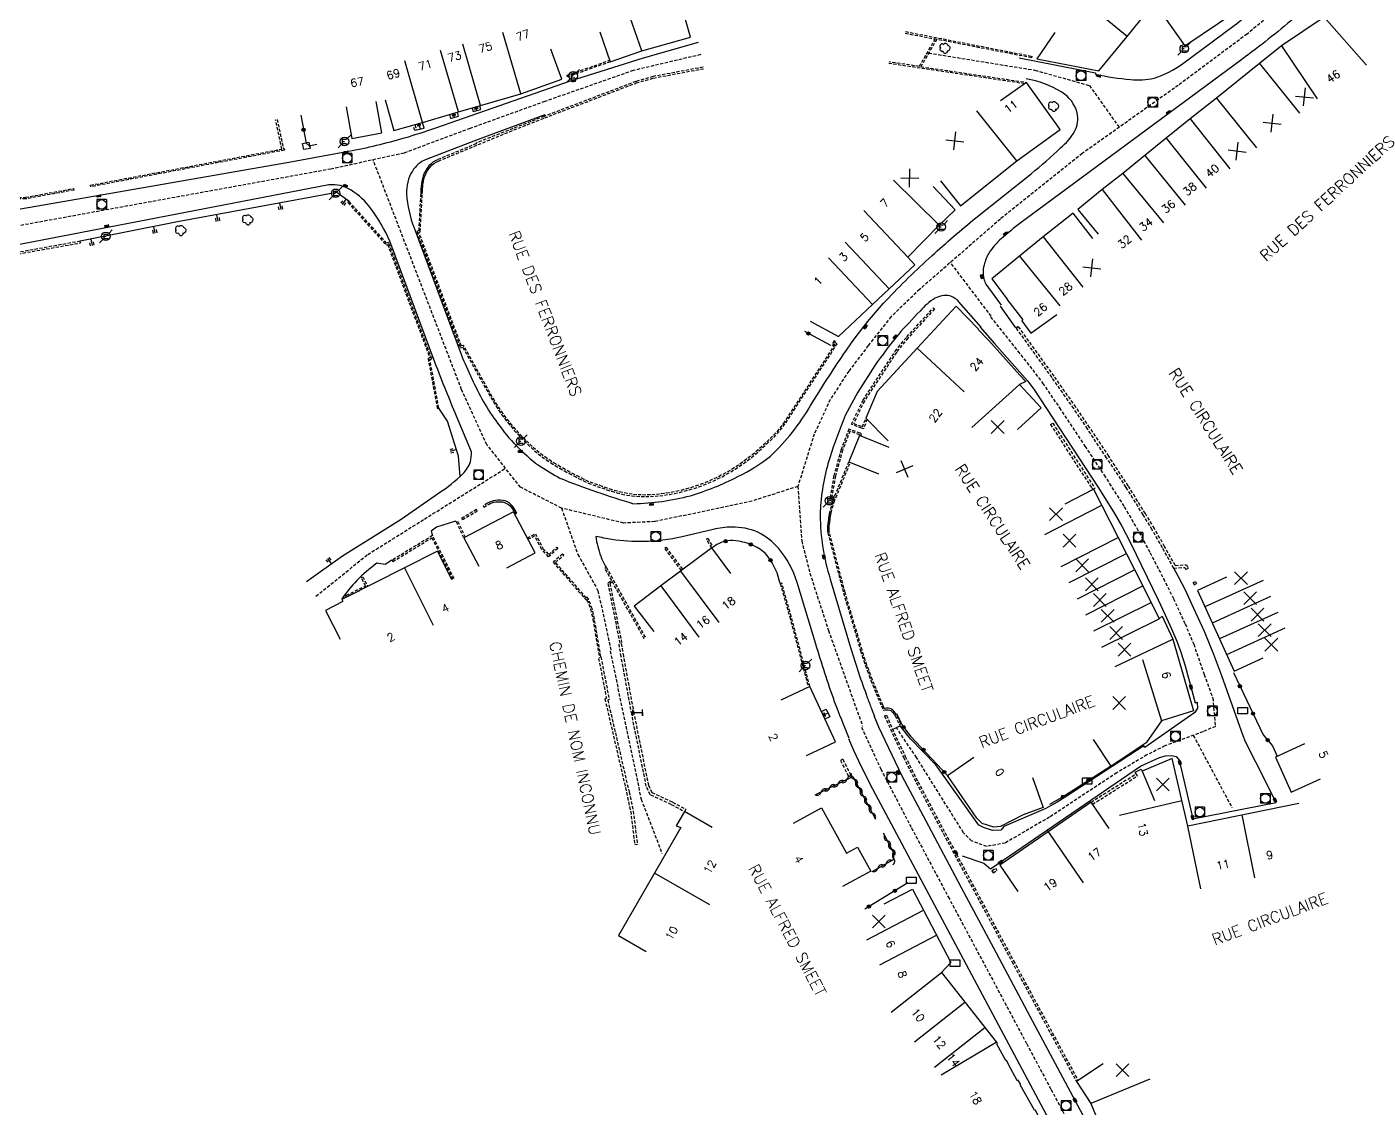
# Model space of a CAD drawing. Header units: millimetres. Extents: x 114000 to 119599, y 121000 to 124063.
# Drawn here: x 114334.6 to 114544.1, y 121735 to 121903.9 of the extents above; entities that cross this region are included whole.
import ezdxf
from ezdxf.enums import TextEntityAlignment as Align

# ---------------------------------------------------------------- set-up
doc = ezdxf.new("R2010")
doc.units = ezdxf.units.MM
doc.linetypes.add('DASHED', pattern=[0.75, 0.5, -0.25])
doc.layers.get('0').update_dxf_attribs({"linetype": 'CONTINUOUS'})
for name, color, linetype in [('W0001', 6, 'DASHED'), ('W0008', 7, 'CONTINUOUS'), ('W0100', 7, 'CONTINUOUS'), ('W0105', 7, 'CONTINUOUS'), ('W0112', 1, 'DASHED'), ('W0211', 2, 'CONTINUOUS'), ('W0300', 7, 'CONTINUOUS'), ('W0310', 3, 'CONTINUOUS'), ('W0322', 7, 'CONTINUOUS'), ('W0400', 7, 'CONTINUOUS'), ('W0420', 7, 'CONTINUOUS'), ('W0471', 7, 'CONTINUOUS'), ('W0989', 7, 'CONTINUOUS'), ('W0991', 7, 'CONTINUOUS'), ('W1102', 7, 'CONTINUOUS'), ('W1471', 7, 'CONTINUOUS'), ('W1474', 7, 'CONTINUOUS')]:
    doc.layers.add(name, color=color, linetype=linetype)
doc.styles.get("Standard").update_dxf_attribs({"font": 'romans.shx', "width": 0.85})

# ---------------------------------------------------------------- blocks, each defined once
blk = doc.blocks.new('T400')
for p, q in [((-0.15, 0.3), (0.15, 0.3)), ((-0.15, -0.25), (-0.15, 0.3)), ((-0.15, 0.15), (0.15, 0.15)), ((-0.15, 0), (0.15, 0)), ((0.15, 0.3), (0.15, -0.25)), ((-0.15, -0.15), (0.15, -0.15)), ((-0.15, -0.25), (-0.15, -0.3)), ((-0.15, -0.3), (0.15, -0.3)), ((0.15, -0.3), (0.15, -0.25))]:
    blk.add_line(p, q)
blk = doc.blocks.new('T471')
for p, q in [((-0.333334, 0.333334), (-0.333334, -0.333334)), ((-0.333334, 0.333334), (0.333334, 0.333334)), ((-0.333334, 0), (0, 0)), ((0.500001, 0.500001), (1.000002, 1.000002)), ((-0.500001, -0.500001), (-1.000002, -1.000002)), ((-0.333334, -0.333334), (0.333334, -0.333334))]:
    blk.add_line(p, q)
blk.add_ellipse((0, 0), major_axis=(0.471405, 0.471405), ratio=1, start_param=5.4977871438, end_param=11.780972451)
blk = doc.blocks.new('T300')
for p, q in [((-0.8, 0.51), (-0.86, 0.34)), ((-0.86, 0.34), (-0.86, 0.17)), ((-0.86, 0.17), (-0.74, 0.06)), ((-0.69, 0.63), (-0.8, 0.51)), ((-0.8, -0.06), (-0.74, 0.06)), ((-0.74, 0.06), (-0.69, 0.11)), ((-0.57, 0.69), (-0.69, 0.63)), ((-0.46, 0.69), (-0.57, 0.69)), ((-0.29, 0.63), (-0.46, 0.69)), ((-0.29, 0.63), (-0.17, 0.74)), ((-0.23, 0.57), (-0.29, 0.63)), ((-0.17, 0.74), (-0.06, 0.8)), ((-0.06, 0.8), (0.06, 0.8)), ((0.06, 0.8), (0.23, 0.74)), ((0.23, 0.74), (0.34, 0.63)), ((0.34, 0.63), (0.4, 0.51)), ((0.46, 0.46), (0.34, 0.46)), ((0.4, 0.51), (0.4, 0.46)), ((0.57, 0.4), (0.46, 0.46)), ((0.57, 0.4), (0.69, 0.29)), ((0.69, 0.29), (0.74, 0.17)), ((0.74, 0.06), (0.69, -0.17)), ((0.74, 0.17), (0.74, 0.06)), ((-0.8, -0.17), (-0.8, -0.06)), ((-0.8, -0.23), (-0.8, -0.17)), ((-0.74, -0.34), (-0.8, -0.23)), ((-0.69, -0.4), (-0.74, -0.34)), ((-0.51, -0.46), (-0.69, -0.4)), ((-0.4, -0.46), (-0.51, -0.46)), ((-0.4, -0.46), (-0.34, -0.46)), ((-0.34, -0.46), (-0.34, -0.4)), ((-0.34, -0.51), (-0.34, -0.46)), ((-0.29, -0.63), (-0.34, -0.51)), ((-0.17, -0.74), (-0.29, -0.63)), ((-0.06, -0.8), (-0.17, -0.74)), ((0.06, -0.8), (-0.06, -0.8)), ((0.17, -0.74), (0.06, -0.8)), ((0.23, -0.69), (0.17, -0.74)), ((0.29, -0.46), (0.23, -0.46)), ((0.29, -0.63), (0.23, -0.69)), ((0.46, -0.4), (0.29, -0.46)), ((0.34, -0.51), (0.29, -0.63)), ((0.34, -0.51), (0.34, -0.46)), ((0.57, -0.34), (0.46, -0.4)), ((0.63, -0.29), (0.57, -0.34)), ((0.69, -0.17), (0.63, -0.29))]:
    blk.add_line(p, q)
blk = doc.blocks.new('T420')
for p, q in [((0.75, 0.75), (-0.75, 0.75)), ((-0.75, 0.75), (-0.75, -0.75)), ((0.75, 0.75), (0.75, -0.75)), ((0.75, -0.75), (-0.75, -0.75))]:
    blk.add_line(p, q)
blk.add_ellipse((0, 0), major_axis=(-0.53, 0.53), ratio=1, start_param=3.926991, end_param=10.210176)
blk = doc.blocks.new('t112o')
at = {"color": 0, "linetype": 'Continuous'}
for p, q in [((-0.5, 0.5), (0.5, 0.5)), ((-0.5, -0.5), (-0.5, 0.5)), ((0.5, 0.5), (0.5, -0.5)), ((0.5, -0.5), (-0.5, -0.5))]:
    blk.add_line(p, q, dxfattribs=at)
blk = doc.blocks.new('t991o')
at = {"color": 0, "linetype": 'Continuous'}
for p, q in [((-1, 1), (1, -1)), ((-1, -1), (1, 1))]:
    blk.add_line(p, q, dxfattribs=at)
blk = doc.blocks.new('t322o')
at = {"color": 0, "linetype": 'Continuous'}
for radius in [0.25, 0.15]:
    blk.add_circle((0, 0), radius, dxfattribs=at)
blk = doc.blocks.new('t211o')
at = {"color": 0, "linetype": 'Continuous'}
for p, q in [((-0.29, 0.5), (-0.29, 0)), ((0, 1), (0, 0)), ((0.29, 0.5), (0.29, 0))]:
    blk.add_line(p, q, dxfattribs=at)
blk = doc.blocks.new('t310o')
at = {"color": 0, "linetype": 'Continuous'}
for centre, start, end in [((-0.5, 0.38), 216.8699, 323.1304), ((0.5, -0.37), 36.8699, 143.1303)]:
    blk.add_arc(centre, 0.625, start, end, dxfattribs=at)
blk = doc.blocks.new('T1471')
at = {"color": 0, "linetype": 'Continuous', "flags": 128}
blk.add_lwpolyline([(-0.75, -0.5), (-0.75, 0.5), (0.75, 0.5), (0.75, -0.5), (-0.75, -0.5)], dxfattribs=at)
blk = doc.blocks.new('T1474')
at = {"color": 0, "linetype": 'Continuous', "flags": 128}
for points in [[(-0.75, -0.5), (-0.75, 0.5)], [(-0.75, 0), (0.75, 0)], [(0.75, 0), (0.75, -0.5), (0.75, 0.5)]]:
    blk.add_lwpolyline(points, dxfattribs=at)

msp = doc.modelspace()

# ---------------------------------------------------------------- linework, layer by layer
at = {"layer": 'W0001'}
msp.add_line((114516.76, 121793.27), (114522.78, 121782.02), dxfattribs=at)
for points in [[(114439.82, 121899.6), (114429.27, 121897.11), (114415.47, 121892.28), (114403.8, 121888.07), (114393.48, 121884.22), (114382.06, 121881.72), (114326.96, 121871.71), (114323.17, 121871.4), (114320.05, 121872.26), (114316.88, 121874.21), (114297.27, 121906.33), (114290, 121918.05), (114286.34, 121926.17), (114280.29, 121946.45), (114277.66, 121953.23), (114274.67, 121959.7), (114271.37, 121965.19), (114254.94, 121992.61), (114249.91, 122000)], [(114571.44, 121942.84), (114563.52, 121939.79), (114559.08, 121935.28), (114545.19, 121920.79), (114536.32, 121912.52), (114530.61, 121907.33), (114525.16, 121902.81), (114514.41, 121894.8), (114499.41, 121884.15), (114486.62, 121873.92), (114474.01, 121862.93), (114469.57, 121858.67), (114465.99, 121854.15), (114462.93, 121850.14), (114460.03, 121845.71), (114457.55, 121840.34), (114455, 121832.16), (114455.59, 121823.64), (114456.87, 121818.61), (114459.77, 121809.67), (114465.1, 121794.71)], [(114475.44, 121899.85), (114492.03, 121897.17), (114500.53, 121894.78), (114505.17, 121888.24)], [(114455, 121832.16), (114447.81, 121829.86), (114441.26, 121828.45), (114432.65, 121826.66), (114427.76, 121826.43), (114418.09, 121828.76), (114411.68, 121832.02), (114406.43, 121838.66), (114402.47, 121847.28), (114388.65, 121883.17)], [(114485.2, 121858.74), (114478.83, 121867.13)], [(114485.1, 121858.64), (114489.36, 121853.27), (114491.68, 121850.34), (114493.23, 121848.28), (114495.87, 121844.42), (114499.84, 121838.45), (114502.83, 121833.9), (114505.98, 121828.97), (114507.93, 121825.63), (114510.01, 121821.79), (114512.1, 121817.77), (114513.67, 121814.62), (114515.48, 121810.67), (114516.82, 121807.51), (114518.45, 121802.79), (114519.79, 121799.09), (114520.21, 121794.66), (114518.25, 121793.83), (114512.31, 121791.61), (114509.51, 121790.22), (114504.82, 121787.43), (114494.31, 121780.51), (114487.38, 121776.45), (114484.51, 121775.92), (114482.11, 121776.78), (114480.86, 121778.07), (114473.54, 121789.79), (114470.39, 121794.48)], [(114379.73, 121815.03), (114387.83, 121821.53), (114396.68, 121827.06), (114409.34, 121834.98)], [(114418.09, 121828.76), (114420.63, 121821.53), (114423.77, 121815.87), (114425.8, 121806.55)], [(114425.67, 121806.44), (114430.52, 121783.29), (114433.79, 121774.81)], [(114464.92, 121794.55), (114467.93, 121788.02), (114472.74, 121778.82), (114478.48, 121768.05), (114485.19, 121755.5), (114490.74, 121745.09), (114494.55, 121737.94), (114498.5, 121730.55), (114503.96, 121720.33), (114509, 121710.89), (114514.89, 121699.85), (114519.36, 121691.51), (114525.22, 121680.56), (114530.23, 121671.21), (114533.66, 121664.79), (114537.32, 121658.16), (114540.08, 121653.49), (114543.47, 121648.29), (114546.79, 121643.77), (114549.88, 121640.03), (114553.83, 121635.62), (114563.54, 121626.26)]]:
    msp.add_lwpolyline(points, dxfattribs=at)
at = {"layer": 'W0008', "flags": 128}
for points in [[(114254.08, 122000), (114274.28, 121966.41, -0.0147), (114277.65, 121960.58, -0.0408), (114284.01, 121944.36), (114289.93, 121925.04, 0.0121), (114291.17, 121921.55, 0.0451), (114292.96, 121917.87), (114307.29, 121894.69), (114317.6, 121878.44, 0.0891), (114320.02, 121875.43, 0.1376), (114323.51, 121874.2, 0.0516), (114326.93, 121874.36), (114347.66, 121877.95), (114375.51, 121882.82), (114384.81, 121884.5, 0.0257), (114393.54, 121886.6, 0.0135), (114398.43, 121888.15), (114419.5, 121895.52), (114430.86, 121899.09), (114439.45, 121901.56)], [(114489.55, 121899.08), (114501.5, 121896.75), (114501.49, 121896.56, 0.032), (114506.97, 121895.7, 0.0795), (114510.64, 121895.93, 0.0811), (114515.06, 121898.18), (114523.16, 121904.16, 0.0027), (114528.32, 121908.36, 0.0215), (114532.41, 121911.98), (114547.58, 121926.89, 0.0063), (114552.61, 121931.87, 0.0425), (114556.55, 121936.54, 0.0761), (114559.61, 121942.96, 0.0492), (114560.56, 121947.87, 0.018), (114560.76, 121951.86), (114560.65, 121971.08), (114560.49, 121992.37, 0.046171), (114559.89, 122000, 0.0441)], [(114576.5, 121912.97), (114572.52, 121926.11, -0.0013), (114571.51, 121929.51, 0.0632), (114570.32, 121932.57, 0.151), (114568.09, 121934.68, 0.1753), (114564.6, 121934.8, 0.0982), (114561, 121932.65, 0.0092), (114557.5, 121929.68), (114537.67, 121910.12, -0.0103), (114532.48, 121905.32, -0.0205), (114524.33, 121898.85), (114490.27, 121873.67, 0.0209), (114487.07, 121871.1, 0.0694), (114485, 121868.87, 0.0717), (114484.17, 121867.01, 0.1407), (114484.03, 121864.6, 0.0416), (114484.37, 121863.77), (114486.76, 121860.46)], [(114415.54, 121890.02), (114415.48, 121890.17), (114405.07, 121886.33), (114396.92, 121883.2, 0.1559), (114394.78, 121881.42, 0.1466), (114393.88, 121877.83, 0.0762), (114395.04, 121872.52), (114402.45, 121852.68, 0.0312), (114405.9, 121845.37, 0.0272), (114408.1, 121842.02, 0.0783), (114414.49, 121835.46, 0.022615), (114417.82, 121833.45, 0.022325), (114429.31, 121829.45, 0.0579), (114438.22, 121830.7, 0.044), (114445.62, 121833.68, 0.0582), (114450.71, 121836.9, 0.0727), (114456.99, 121844.79), (114458.6, 121847.37, -0.0168), (114463.84, 121855.21, -0.0273), (114468.72, 121861.12, -0.0218), (114475.93, 121868.16, -0.0165), (114482.79, 121874.09), (114491.44, 121880.99, 0.0177), (114496.03, 121885.03, 0.0906), (114498.22, 121887.58, 0.1671), (114498.64, 121890.52, 0.1853), (114496.21, 121893.74, 0.0954), (114490.64, 121895.83)], [(114383.88, 121821.3), (114393.02, 121827.04), (114398.87, 121831.11, 0.0537), (114402.67, 121834.12, 0.1135), (114403.85, 121835.98, 0.0655), (114404.03, 121837.57), (114401.69, 121843.14, -0.0032), (114400.06, 121847.06, -0.0053), (114398.31, 121851.54), (114391.28, 121870.48, 0.047), (114388.31, 121875.58, 0.0975), (114385.22, 121878.42, 0.1786), (114381.75, 121879.25), (114328, 121868.91)], [(114483.65, 121857.05), (114480.12, 121861.01, 0.1485), (114478.69, 121861.92, 0.1765), (114476.44, 121861.54, 0.0861), (114474.08, 121859.55, 0.0137), (114470.69, 121855.86, 0.019), (114467.02, 121851.05), (114464.38, 121846.88), (114462.4, 121843.22, 0.0213), (114459.98, 121836.64, 0.0616), (114458.51, 121828.64, 0.0095), (114458.48, 121827.66, 0.0745), (114460.05, 121817.69), (114463.21, 121807, 0.0145), (114465.84, 121799.2, 0.0062), (114466.49, 121797.45, 0.003881), (114466.94, 121796.33, 0.003881)], [(114463, 121792.85, -0.00971), (114460.74, 121798.51, -0.0137), (114457.81, 121807.52), (114454.86, 121817.15, 0.105), (114451.96, 121822.5, 0.106), (114448.73, 121825, 0.1066), (114444.71, 121825.8, 0.0591), (114441.75, 121825.44), (114436.9, 121824.28, -0.0537), (114430.9, 121823.55, -0.0443), (114425.96, 121823.86, -0.0137), (114423.42, 121824.35, 0.0468), (114424.2, 121821.26, 0.0285), (114425.03, 121819.52)], [(114391.6, 121820.62), (114390.51, 121819.96), (114389.21, 121820.14, 0.0345), (114386.1, 121817.45, 0.0312), (114383.75, 121814.57)]]:
    msp.add_lwpolyline(points, format="xyb", dxfattribs=at)
at = {"layer": 'W0008'}
for points in [[(114489.02, 121856.94), (114486.63, 121860.33)], [(114483.49, 121857.04), (114485.73, 121854.49), (114490.86, 121848.62), (114491.85, 121847.32), (114501.83, 121832.1), (114503.27, 121829.85), (114504.46, 121827.93), (114505.6, 121825.93), (114506.97, 121823.34), (114511.27, 121814.46), (114512.33, 121812.22), (114513.36, 121809.9), (114514.17, 121807.98), (114514.8, 121806.27), (114515.48, 121804.13), (114517.07, 121798.35), (114517.38, 121798.46), (114517.39, 121797.54), (114516.99, 121796.82), (114509.21, 121791.37), (114509.03, 121791.65), (114496.75, 121783.61), (114495.49, 121782.82), (114494.47, 121782.26), (114494.47, 121782.25), (114493.72, 121781.86), (114487.17, 121779.05), (114486.71, 121778.45), (114485.37, 121778.43), (114483.98, 121778.87), (114483.25, 121779.24), (114476.53, 121788.66), (114472.59, 121792.75), (114470.95, 121794.74), (114469.82, 121794.21)], [(114480.67, 121774.45), (114484.03, 121773.29), (114485.1, 121772.41), (114508.5, 121788.48), (114511.47, 121789.8), (114512.44, 121790.05), (114513.38, 121790.1), (114514.07, 121789.95), (114514.57, 121789.37), (114516.7, 121780.24), (114529.7, 121782.78), (114526.53, 121789.06), (114524.93, 121792.28), (114524.57, 121793.17), (114521.22, 121802.57), (114519.99, 121805.92), (114518.5, 121809.51), (114516.85, 121813.08), (114515.54, 121815.94), (114514.45, 121818.03), (114513.71, 121819.39)], [(114565.75, 121627.73), (114559.9, 121632.98), (114554.74, 121638.3), (114550.49, 121643.12), (114547.17, 121647.31), (114542.9, 121653.58), (114539.97, 121658.54), (114537.57, 121662.83), (114528.65, 121679.46), (114517.63, 121700.03), (114509.57, 121715.16), (114504.53, 121724.57), (114497.98, 121736.81), (114491.27, 121749.38), (114485.6, 121760.05), (114480.57, 121769.43), (114475.44, 121779.1), (114471.3, 121786.9), (114467.64, 121794.53), (114466.93, 121796.32)], [(114462.91, 121792.77), (114463.68, 121790.98), (114464.83, 121788.51), (114466.65, 121784.9), (114477.55, 121764.49), (114510.88, 121702.05), (114523.45, 121678.55), (114532.54, 121661.55), (114535.51, 121656.26), (114539.15, 121650.24), (114542.86, 121644.73), (114546.84, 121639.72), (114551.29, 121634.62), (114555.16, 121630.68), (114561.32, 121624.79)]]:
    msp.add_lwpolyline(points, dxfattribs=at)
at = {"layer": 'W0008', "flags": 128}
msp.add_lwpolyline([(114401.65, 121826.58), (114401.54, 121826.72), (114398.56, 121825.79), (114397.73, 121825.14), (114397.92, 121824.48)], dxfattribs=at)
at = {"layer": 'W0100', "flags": 128}
for points in [[(114495.11, 121903.08), (114492.33, 121898.92), (114502.01, 121897.05), (114506.43, 121902.44), (114511.48, 121908.74), (114513.6, 121906.42), (114512.26, 121905.47), (114515.45, 121900.98), (114523.38, 121906.32), (114523.66, 121905.96), (114526.71, 121908.48), (114531.02, 121912.06), (114534.26, 121914.8), (114533.48, 121915.75), (114538.57, 121920.81), (114535.05, 121924.35)], [(114552.83, 121913.06), (114549.23, 121916.52), (114547.22, 121914.43), (114544.12, 121911.54), (114537.2, 121905.47), (114530.53, 121900.98), (114527.11, 121898.23), (114520.38, 121892.82), (114516.29, 121889.59), (114512.52, 121886.56), (114509.19, 121883.85), (114505.76, 121881.02), (114502.54, 121878.51), (114498.75, 121875.41), (114501.91, 121871.54)], [(114424.04, 121903.18), (114425.69, 121898.46), (114430.64, 121900.2), (114438.21, 121902.32), (114436.86, 121907.14)], [(114390.52, 121892.54), (114391.89, 121887.73), (114396.37, 121889.01), (114401.99, 121890.64), (114405.45, 121891.63), (114411.74, 121893.48), (114418.12, 121895.77), (114416.43, 121900.47)], [(114477.28, 121879.89), (114480.39, 121875.98), (114489.2, 121883), (114495.95, 121887.91), (114490.72, 121895.27), (114486.64, 121892.37)], [(114384.43, 121891.43), (114385.32, 121886.51), (114390.01, 121887.37), (114389.12, 121892.29)], [(114395.42, 121887.84), (114396.63, 121888.13), (114396.37, 121889.01)], [(114456.93, 121857.94), (114461.33, 121855.57), (114466.63, 121860.58), (114469.23, 121863.01), (114473.24, 121866.79), (114472.16, 121867.97), (114477.07, 121872.97), (114479.58, 121875.36), (114476.14, 121878.98)], [(114501.09, 121870.9), (114497.99, 121874.82), (114493.32, 121871.12), (114489.62, 121868.12), (114485.31, 121864.57), (114487.69, 121861.42)], [(114483.19, 121856.7), (114479.73, 121860.3), (114473.65, 121853.73), (114467.36, 121846.99), (114465.62, 121842.83), (114469.12, 121839.25)], [(114469.26, 121838.23), (114464.62, 121840.1), (114462.97, 121836.01), (114467.6, 121834.14)], [(114409.56, 121819.46), (114413.97, 121821.8), (114410.59, 121828.17), (114402.83, 121824.11), (114405.14, 121819.68)], [(114444.54, 121818.56), (114441.54, 121822.56), (114436.64, 121818.9), (114433.6, 121816.65), (114429.44, 121813.45), (114432.49, 121809.49)], [(114456.35, 121790.14), (114460.88, 121792.24), (114456.87, 121800.88), (114452.33, 121798.77)], [(114458.67, 121797), (114459.42, 121797.35), (114460.01, 121796.17), (114459.23, 121795.81)]]:
    msp.add_lwpolyline(points, dxfattribs=at)
at = {"layer": 'W0100'}
for points in [[(114404.11, 121891.25), (114404.27, 121890.7), (114405.46, 121891.05), (114405.31, 121891.59)], [(114404.86, 121890.87), (114404.71, 121891.42), (114404.51, 121891.07), (114405.06, 121891.23), (114404.71, 121891.42)], [(114400.59, 121890.23), (114400.76, 121889.64), (114402, 121889.99), (114401.83, 121890.59)], [(114401.38, 121889.81), (114401.21, 121890.41), (114401.01, 121890.06), (114401.56, 121890.22), (114401.21, 121890.41)], [(114396.03, 121887.99), (114395.76, 121888.84), (114395.57, 121888.48), (114396.12, 121888.65), (114395.76, 121888.84)], [(114487.65, 121861.39), (114490.15, 121858.16), (114489.97, 121858.02), (114491.39, 121856.07), (114495.43, 121859.01)], [(114483.14, 121856.68), (114484.79, 121854.98), (114487, 121852.51), (114489.65, 121849.55), (114490.6, 121848.55), (114489.62, 121848.06), (114492.98, 121844.41), (114489.3, 121841.03)], [(114496.73, 121829.42), (114501.17, 121831.71), (114503.74, 121826.74), (114508.88, 121816.61), (114511.43, 121811.47), (114511.9, 121811.87), (114513.58, 121808.32), (114516.78, 121797.08), (114511.77, 121795.55), (114509.38, 121792.09), (114503.94, 121788.45), (114501.16, 121792.61)], [(114400.94, 121817.57), (114398.69, 121822.03), (114393.54, 121819.43), (114383.78, 121814.48), (114383.94, 121814.16), (114381.22, 121812.78), (114383.48, 121808.32)], [(114521.94, 121817.98), (114517.39, 121815.91), (114523.13, 121803.31), (114527.68, 121805.38)], [(114459.71, 121796.76), (114458.95, 121796.41), (114459.32, 121796.27), (114459.09, 121796.78), (114458.95, 121796.41)], [(114534.14, 121791.94), (114529.58, 121789.88), (114532.06, 121784.4), (114536.62, 121786.46)], [(114491.64, 121786.68), (114493.33, 121781.98), (114490.16, 121780.84), (114486.63, 121779.06), (114485.61, 121778.91), (114483.76, 121779.48), (114482.96, 121780.35), (114478.38, 121787), (114482.5, 121789.84)], [(114533.23, 121782.65), (114515.92, 121779.1), (114513.44, 121789.68), (114508.75, 121787.69), (114510.7, 121783.09)], [(114503.64, 121778.73), (114500.8, 121782.84), (114486.52, 121772.99), (114489.36, 121768.87)], [(114441.63, 121778.88), (114437.3, 121781.38), (114436, 121779.13), (114436.69, 121778.87), (114426.98, 121761.99), (114431.31, 121759.49)], [(114454.32, 121779.57), (114458.71, 121781.97), (114462.59, 121774.88), (114464.32, 121775.82), (114466.37, 121772.08), (114461.98, 121769.68)], [(114468.46, 121766.96), (114472.89, 121769.27), (114478.88, 121757.8), (114477.41, 121756.25), (114478.44, 121754.96), (114485.95, 121745.38), (114486.11, 121745.12), (114486.01, 121745.11), (114487.45, 121742.55), (114487.55, 121742.58), (114487.89, 121741.83), (114489.22, 121739.43), (114489.32, 121739.49), (114489.76, 121738.73), (114489.66, 121738.71), (114491.89, 121734.76), (114491.99, 121734.82), (114500.86, 121718.1), (114496.45, 121715.76)], [(114502.69, 121741.95), (114498.5, 121739.22), (114500.73, 121735.78), (114504.44, 121726.81), (114507.88, 121718.98), (114509.94, 121715.37), (114513.03, 121711.28), (114516.07, 121707.21), (114519.81, 121702.06), (114521.56, 121699.61), (114520.8, 121699.08), (114523.39, 121694.38), (114522.62, 121693.93), (114526.62, 121686.66), (114529.01, 121682.18), (114538.85, 121663.85), (114543.26, 121666.21)]]:
    msp.add_lwpolyline(points, dxfattribs=at)
at = {"layer": 'W0105'}
msp.add_line((114508.6, 121788.01), (114508.75, 121787.69), dxfattribs=at)
msp.add_lwpolyline([(114507.82, 121787.27), (114507.68, 121787.52), (114508.6, 121788.01)], dxfattribs=at)
at = {"layer": 'W0112'}
for p, q in [((114489.09, 121856.93), (114489.41, 121857.16)), ((114494.46, 121841.83), (114494.8, 121842.05)), ((114515.97, 121819.34), (114515.61, 121819.18)), ((114516.73, 121817.14), (114517.09, 121817.31)), ((114516.89, 121816.8), (114517.25, 121816.98)), ((114468.55, 121796.31), (114468.83, 121796.43)), ((114462.01, 121789.53), (114461.65, 121789.35)), ((114462.9, 121786.86), (114463.26, 121787.04)), ((114501.03, 121782.51), (114508.04, 121786.93)), ((114508.04, 121786.93), (114507.82, 121787.27)), ((114435.23, 121782.47), (114437.3, 121781.38)), ((114435.42, 121782.82), (114437.49, 121781.73)), ((114437.49, 121781.73), (114437.3, 121781.38)), ((114429.92, 121776.21), (114429.52, 121776.16)), ((114485.28, 121772.12), (114485.5, 121771.79)), ((114485.85, 121772.5), (114486.08, 121772.17)), ((114498.5, 121739.22), (114498.75, 121739.39))]:
    msp.add_line(p, q, dxfattribs=at)
for points in [[(114471.77, 121902.94), (114476.42, 121902.04), (114473.94, 121897.76), (114469.26, 121898.46)], [(114471.82, 121903.19), (114491.55, 121899.35), (114491.5, 121899.1), (114476.68, 121901.99), (114474.2, 121897.72), (114490.72, 121895.27)], [(114440.19, 121897.64), (114432.38, 121896.18), (114429.67, 121895.4), (114415.36, 121889.95), (114404.74, 121885.79), (114404.76, 121885.68), (114398.73, 121883.19), (114398.36, 121883.01), (114398, 121882.78), (114397.67, 121882.51), (114397.37, 121882.21), (114397.1, 121881.88), (114396.86, 121881.5), (114396.65, 121881.1), (114396.48, 121880.69), (114396.35, 121880.26), (114396.25, 121879.82), (114396.19, 121879.43), (114396.15, 121879.04), (114396.12, 121878.64), (114396.1, 121878.25), (114396.08, 121877.86), (114395.77, 121872.11), (114395.48, 121871.97), (114402.29, 121853.79), (114402.64, 121853.89), (114407.03, 121846.04), (114407.43, 121845.36), (114407.85, 121844.69), (114408.28, 121844.03), (114408.73, 121843.39), (114409.2, 121842.75), (114409.69, 121842.13), (114410.19, 121841.52), (114410.7, 121840.91), (114411.23, 121840.32), (114411.74, 121839.78), (114412.26, 121839.25), (114412.78, 121838.73), (114413.33, 121838.22), (114413.88, 121837.73), (114414.45, 121837.26), (114415.03, 121836.8), (114415.7, 121836.31), (114416.39, 121835.85), (114417.09, 121835.41), (114417.8, 121834.98), (114418.53, 121834.57), (114419.26, 121834.17), (114420, 121833.79), (114420.75, 121833.41), (114421.5, 121833.03), (114422.25, 121832.66), (114424.36, 121831.92), (114425.14, 121831.64), (114425.92, 121831.39), (114426.7, 121831.16), (114427.49, 121830.96), (114428.28, 121830.8), (114429.09, 121830.68), (114429.8, 121830.61), (114430.52, 121830.57), (114431.24, 121830.56), (114431.97, 121830.58), (114432.69, 121830.63), (114433.42, 121830.7), (114434.15, 121830.79), (114434.93, 121830.91), (114435.71, 121831.06), (114436.49, 121831.22), (114437.26, 121831.41), (114438.02, 121831.62), (114438.78, 121831.85), (114439.53, 121832.1), (114440.28, 121832.37), (114441.01, 121832.67), (114441.74, 121832.98), (114442.45, 121833.32), (114443.16, 121833.67), (114443.85, 121834.05), (114444.53, 121834.44), (114445.2, 121834.85), (114445.85, 121835.28), (114446.5, 121835.73), (114447.13, 121836.2), (114447.75, 121836.68), (114448.36, 121837.18), (114448.95, 121837.69), (114449.54, 121838.21), (114450.12, 121838.75), (114450.69, 121839.29), (114451.22, 121839.82), (114451.73, 121840.36), (114452.22, 121840.92), (114452.69, 121841.5), (114453.11, 121842.1), (114461.13, 121854.41), (114460.79, 121854.61), (114460.89, 121854.78), (114460.67, 121854.91), (114460.3, 121854.27), (114460.51, 121854.14), (114460.66, 121854.4), (114460.78, 121854.33), (114452.9, 121842.24), (114452.49, 121841.65), (114452.03, 121841.08), (114451.55, 121840.53), (114451.04, 121839.99), (114450.52, 121839.47), (114449.95, 121838.93), (114449.37, 121838.4), (114448.79, 121837.88), (114448.2, 121837.37), (114447.59, 121836.88), (114446.98, 121836.4), (114446.35, 121835.94), (114445.71, 121835.49), (114445.06, 121835.06), (114444.4, 121834.65), (114443.73, 121834.26), (114443.04, 121833.89), (114442.34, 121833.54), (114441.63, 121833.21), (114440.92, 121832.9), (114440.19, 121832.61), (114439.45, 121832.34), (114438.71, 121832.09), (114437.95, 121831.86), (114437.2, 121831.65), (114436.43, 121831.47), (114435.66, 121831.3), (114434.89, 121831.16), (114434.11, 121831.04), (114433.39, 121830.95), (114432.67, 121830.88), (114431.96, 121830.83), (114431.24, 121830.81), (114430.53, 121830.82), (114429.82, 121830.85), (114429.12, 121830.92), (114428.33, 121831.04), (114427.54, 121831.2), (114426.77, 121831.4), (114425.99, 121831.62), (114425.22, 121831.88), (114424.45, 121832.16), (114422.35, 121832.89), (114421.61, 121833.26), (114420.86, 121833.63), (114420.12, 121834.01), (114419.38, 121834.39), (114418.65, 121834.79), (114417.93, 121835.2), (114417.22, 121835.62), (114416.52, 121836.06), (114415.84, 121836.52), (114415.18, 121837), (114414.6, 121837.45), (114414.04, 121837.92), (114413.49, 121838.4), (114412.96, 121838.91), (114412.43, 121839.42), (114411.92, 121839.95), (114411.42, 121840.49), (114410.89, 121841.08), (114410.38, 121841.68), (114409.88, 121842.28), (114409.4, 121842.9), (114408.94, 121843.53), (114408.49, 121844.18), (114408.06, 121844.83), (114407.64, 121845.49), (114407.25, 121846.17), (114402.76, 121854.19), (114402.44, 121854.09), (114395.8, 121871.84), (114396.01, 121871.94), (114396.33, 121877.84), (114396.35, 121878.24), (114396.37, 121878.63), (114396.4, 121879.02), (114396.44, 121879.4), (114396.5, 121879.77), (114396.59, 121880.19), (114396.72, 121880.6), (114396.88, 121881), (114397.07, 121881.37), (114397.3, 121881.73), (114397.56, 121882.04), (114397.84, 121882.32), (114398.15, 121882.58), (114398.48, 121882.79), (114398.84, 121882.96), (114409.94, 121887.56), (114415.45, 121889.72), (114429.75, 121895.17), (114432.44, 121895.94), (114440.24, 121897.4)], [(114425.69, 121898.48), (114419.02, 121896.13), (114418.94, 121896.37), (114425.6, 121898.71)], [(114490.42, 121895.05), (114469.22, 121898.21)], [(114373.65, 121889.47), (114374.63, 121884.9), (114374.76, 121884.92), (114374.8, 121884.68), (114344.57, 121878.97), (114344.52, 121879.21), (114374.39, 121884.85), (114373.4, 121889.42)], [(114395.15, 121888.66), (114395.42, 121887.84), (114395.19, 121887.76), (114394.91, 121888.6)], [(114330.25, 121877.26), (114334.35, 121877.31), (114341.87, 121878.69), (114341.92, 121878.44), (114334.37, 121877.06), (114330.26, 121877.04)], [(114325.79, 121867.14), (114342.97, 121870.2), (114342.92, 121870.45), (114325.76, 121867.38)], [(114465.82, 121842.64), (114465.23, 121841.14), (114465, 121841.23), (114463.36, 121841.86), (114465.17, 121845.6), (114470.16, 121853.19), (114470.2, 121853.28), (114472.01, 121855.5), (114476.16, 121860.05), (114476.34, 121859.89), (114472.2, 121855.34), (114470.41, 121853.14), (114470.38, 121853.07), (114465.38, 121845.48), (114463.7, 121841.99), (114465.09, 121841.46), (114465.62, 121842.83)], [(114513.71, 121819.39), (114511.93, 121822.58), (114510.34, 121825.39), (114508.93, 121827.71), (114507.73, 121829.65), (114506.26, 121832.01), (114503.22, 121836.64), (114500.24, 121841.13), (114498.09, 121844.31), (114494.69, 121849.16), (114489.09, 121856.93)], [(114513.94, 121819.82), (114512.28, 121822.77), (114510.68, 121825.59), (114509.27, 121827.92), (114508.07, 121829.86), (114506.59, 121832.23), (114503.56, 121836.86), (114500.57, 121841.35), (114498.42, 121844.54), (114495.01, 121849.39), (114489.41, 121857.16)], [(114464.85, 121840), (114464.95, 121840.39), (114464.71, 121840.45), (114462.98, 121841.12), (114461.74, 121837.9), (114460.62, 121833.84), (114459.96, 121830.05), (114460.41, 121829.77), (114459.95, 121828.09), (114459.88, 121827.81), (114459.83, 121827.52), (114459.8, 121827.23), (114459.77, 121826.94), (114459.73, 121826.65), (114459.68, 121826.3), (114459.64, 121825.94), (114459.61, 121825.59), (114459.62, 121825.25), (114459.67, 121824.9), (114462.14, 121815.49), (114464.79, 121806.49), (114465.03, 121805.71), (114465.28, 121804.93), (114465.55, 121804.16), (114465.83, 121803.39), (114466.12, 121802.62), (114466.41, 121801.86), (114466.71, 121801.1), (114466.98, 121800.45), (114467.24, 121799.8), (114467.51, 121799.15), (114467.78, 121798.51), (114468.06, 121797.86), (114468.33, 121797.22), (114468.59, 121797.24), (114468.84, 121797.26), (114469.08, 121797.25), (114469.31, 121797.21), (114469.52, 121797.13), (114469.68, 121797.01), (114469.83, 121796.87), (114469.95, 121796.7), (114470.07, 121796.52), (114470.17, 121796.34), (114470.85, 121794.96), (114471.08, 121795.08), (114470.39, 121796.45), (114470.28, 121796.65), (114470.16, 121796.85), (114470.01, 121797.03), (114469.84, 121797.21), (114469.64, 121797.35), (114469.38, 121797.45), (114469.11, 121797.5), (114468.83, 121797.51), (114468.57, 121797.49), (114468.49, 121797.49), (114468.29, 121797.96), (114468.01, 121798.61), (114467.74, 121799.25), (114467.47, 121799.9), (114467.21, 121800.54), (114466.94, 121801.19), (114466.64, 121801.95), (114466.35, 121802.71), (114466.06, 121803.48), (114465.79, 121804.24), (114465.52, 121805.01), (114465.27, 121805.79), (114465.03, 121806.57), (114462.38, 121815.55), (114459.92, 121824.96), (114459.87, 121825.27), (114459.86, 121825.58), (114459.89, 121825.92), (114459.93, 121826.26), (114459.98, 121826.61), (114460.02, 121826.91), (114460.05, 121827.21), (114460.08, 121827.49), (114460.12, 121827.76), (114460.19, 121828.03), (114460.65, 121829.69), (114463.2, 121835.91)], [(114494.46, 121841.83), (114500.85, 121831.94), (114501.21, 121831.74)], [(114494.8, 121842.05), (114501.36, 121831.88), (114501.21, 121831.74)], [(114464.62, 121840.1), (114464.65, 121840.21), (114463.12, 121840.8), (114461.98, 121837.83), (114460.86, 121833.79), (114460.24, 121830.18), (114460.51, 121830.01), (114462.97, 121836.01)], [(114402.83, 121824.11), (114401.65, 121826.58), (114401.87, 121826.69), (114403.05, 121824.23)], [(114401.31, 121817.75), (114397.92, 121824.48), (114391.6, 121820.62), (114391.73, 121820.41), (114397.82, 121824.13), (114401.09, 121817.64)], [(114412.75, 121824.11), (114414, 121824.77), (114415.17, 121822.48), (114416.08, 121821.49), (114417.33, 121822.65), (114417.5, 121822.47), (114416.25, 121821.31), (114416.24, 121821.33), (114416.06, 121821.16), (114414.96, 121822.33), (114413.89, 121824.43), (114412.86, 121823.89)], [(114436.8, 121819.02), (114434.21, 121822.49), (114434.41, 121822.64), (114437, 121819.17)], [(114424.22, 121805.55), (114423.22, 121811.43), (114422.86, 121813.06), (114422.27, 121814.56), (114422.06, 121814.84), (114421.95, 121814.76), (114417.14, 121820.29), (114418.42, 121821.4), (114418.25, 121821.59), (114416.97, 121820.48), (114416.95, 121820.51), (114416.76, 121820.34), (114421.91, 121814.42), (114422.01, 121814.49), (114422.05, 121814.44), (114422.62, 121812.99), (114422.98, 121811.39), (114423.99, 121805.39)], [(114513.94, 121819.82), (114515.71, 121819.93), (114515.97, 121819.34)], [(114383.78, 121814.48), (114384.47, 121815.18), (114387.48, 121816.6), (114386.79, 121817.94), (114387.02, 121818.05), (114387.8, 121816.52)], [(114427.23, 121807.66), (114425.34, 121817.13), (114425.92, 121817.45), (114424.84, 121819.39), (114425.06, 121819.52), (114431.21, 121808.5)], [(114513.71, 121819.4), (114515.46, 121819.51), (114515.61, 121819.18)], [(114386.5, 121815.86), (114384.62, 121814.97), (114384.49, 121814.84)], [(114431.01, 121808.35), (114426.04, 121817.23), (114425.62, 121817), (114427.46, 121807.8)], [(114456.87, 121800.88), (114453.96, 121811.84), (114452.48, 121817.04), (114452.24, 121816.97), (114453.72, 121811.77), (114456.64, 121800.78)], [(114516.73, 121817.14), (114516.89, 121816.8)], [(114517.09, 121817.31), (114517.25, 121816.98)], [(114435.23, 121782.47), (114431.93, 121783.99), (114431.32, 121785.33), (114429.05, 121796.57), (114427.4, 121805.57), (114427.06, 121807.53)], [(114435.42, 121782.82), (114432.23, 121784.29), (114431.7, 121785.45), (114429.44, 121796.65), (114427.79, 121805.64), (114427.42, 121807.79)], [(114423.87, 121805.3), (114425.08, 121799.1), (114424.85, 121799), (114428.24, 121784.34), (114428.88, 121781.4), (114429.52, 121776.16)], [(114424.22, 121805.55), (114425.54, 121798.85), (114425.31, 121798.76), (114428.63, 121784.43), (114429.28, 121781.47), (114429.92, 121776.21)], [(114468.55, 121796.31), (114469.45, 121794.22), (114471.49, 121789.85), (114473.49, 121785.88), (114477.72, 121777.91), (114488.42, 121757.93), (114498.5, 121739.22)], [(114468.83, 121796.43), (114469.73, 121794.34), (114471.76, 121789.99), (114473.75, 121786.02), (114477.98, 121778.05), (114488.69, 121758.07), (114498.75, 121739.39)], [(114461.65, 121789.35), (114462.9, 121786.86)], [(114462.01, 121789.53), (114463.26, 121787.04)], [(114500.8, 121782.84), (114507.82, 121787.27)], [(114485.28, 121772.12), (114485.85, 121772.5)], [(114485.5, 121771.79), (114486.08, 121772.17)]]:
    msp.add_lwpolyline(points, dxfattribs=at)
for points in [[(114384.71, 121876.49), (114390.68, 121869.87), (114390.91, 121869.95), (114397.49, 121852.24), (114397.23, 121852.16), (114398.67, 121844.36), (114398.92, 121844.4), (114397.51, 121851.98), (114397.81, 121852.07), (114391.06, 121870.27), (114390.76, 121870.16), (114384.9, 121876.65)], [(114402.59, 121826.99), (114404.92, 121828.32), (114404.8, 121828.54), (114402.47, 121827.2)], [(114405.95, 121828.9), (114406.66, 121829.32), (114406.93, 121829.47), (114407.21, 121829.58), (114407.51, 121829.67), (114407.81, 121829.73), (114408.12, 121829.76), (114408.48, 121829.76), (114408.84, 121829.72), (114409.19, 121829.64), (114409.51, 121829.51), (114409.79, 121829.34), (114410.05, 121829.12), (114410.28, 121828.85), (114410.49, 121828.55), (114410.69, 121828.21), (114410.88, 121827.86), (114411.1, 121827.98), (114410.9, 121828.33), (114410.7, 121828.68), (114410.48, 121829.01), (114410.23, 121829.3), (114409.94, 121829.54), (114409.62, 121829.74), (114409.27, 121829.88), (114408.89, 121829.97), (114408.5, 121830.01), (114408.11, 121830.01), (114407.77, 121829.98), (114407.44, 121829.92), (114407.13, 121829.82), (114406.82, 121829.69), (114406.53, 121829.54), (114405.82, 121829.11)], [(114441.54, 121822.56), (114440.72, 121823.92), (114440.93, 121824.05), (114441.75, 121822.69)]]:
    msp.add_lwpolyline(points, close=True, dxfattribs=at)
at = {"layer": 'W0211', "flags": 128}
for points in [[(114384.9, 121876.65), (114383, 121878.05), (114358.1, 121873.46), (114342.92, 121870.45)], [(114402.24, 121833.72), (114401.98, 121836.88), (114400.27, 121842.33), (114398.92, 121844.4)], [(114378.24, 121817.28), (114383.88, 121821.3)]]:
    msp.add_lwpolyline(points, dxfattribs=at)
at = {"layer": 'W0310'}
for points in [[(114457.72, 121783.97), (114463.59, 121786.83), (114467.12, 121780.2)], [(114466.61, 121772.03), (114469.93, 121773.86), (114470.05, 121774.78), (114468.36, 121777.99)]]:
    msp.add_lwpolyline(points, dxfattribs=at)
at = {"layer": 'W0322'}
for p, q in [((114460.17, 121854.15), (114456.07, 121856.35)), ((114472.19, 121770.21), (114465.44, 121766.14))]:
    msp.add_line(p, q, dxfattribs=at)
at = {"layer": 'W0322', "flags": 128}
msp.add_lwpolyline([(114377.37, 121890.15), (114378.17, 121885.76), (114378.67, 121885.34), (114379.86, 121885.59)], dxfattribs=at)
msp.add_lwpolyline([(114452.24, 121816.97, 0.099601), (114450.37, 121821.18, 0.1018), (114448.33, 121822.78, 0.0818), (114445.73, 121823.59, 0.1815), (114442.33, 121823.06), (114441.75, 121822.69)], format="xyb", dxfattribs=at)
at = {"layer": 'W0322'}
for points in [[(114523.02, 121803.09), (114527.66, 121793.35), (114529.14, 121791.64), (114529.86, 121790.03)], [(114470.41, 121796.68), (114471.34, 121794.76), (114472.6, 121793.14), (114478.38, 121787)], [(114494.34, 121782.5), (114496.16, 121783.54), (114503.82, 121788.45)]]:
    msp.add_lwpolyline(points, dxfattribs=at)
at = {"layer": 'W1102'}
for p, q in [((114430.64, 121900.2), (114427.34, 121909.64)), ((114506.43, 121902.44), (114498.69, 121908.78)), ((114537.2, 121905.47), (114543.79, 121897.95)), ((114411.74, 121893.48), (114408.92, 121903.07)), ((114401.99, 121890.64), (114399.2, 121900.24)), ((114405.45, 121891.63), (114402.69, 121901.24)), ((114530.53, 121900.98), (114536.12, 121892.69)), ((114396.37, 121889.01), (114393.63, 121898.63)), ((114527.11, 121898.23), (114533.37, 121890.43)), ((114520.38, 121892.82), (114526.64, 121885.02)), ((114489.2, 121883), (114482.97, 121890.82)), ((114516.29, 121889.59), (114522.49, 121881.74)), ((114512.52, 121886.56), (114518.79, 121878.76)), ((114509.19, 121883.85), (114515.51, 121876.09)), ((114505.76, 121881.02), (114512.11, 121873.3)), ((114477.07, 121872.97), (114469.93, 121879.98)), ((114502.54, 121878.51), (114508.69, 121870.63)), ((114472.16, 121867.97), (114465.31, 121875.25)), ((114469.23, 121863.01), (114462.39, 121870.3)), ((114493.32, 121871.12), (114499.53, 121863.28)), ((114489.62, 121868.12), (114495.92, 121860.35)), ((114466.63, 121860.58), (114459.77, 121867.85)), ((114473.65, 121853.73), (114480.99, 121846.94)), ((114482.17, 121841.38), (114489.62, 121848.06)), ((114493.56, 121824.65), (114502.45, 121829.23)), ((114496.12, 121819.65), (114505.04, 121824.18)), ((114497.39, 121817.14), (114506.31, 121821.67)), ((114393.54, 121819.43), (114398.04, 121810.5)), ((114436.64, 121818.9), (114442.63, 121810.89)), ((114498.68, 121814.62), (114507.59, 121819.15)), ((114433.6, 121816.65), (114439.54, 121808.61)), ((114499.97, 121812.08), (114508.88, 121816.61)), ((114527.67, 121817.46), (114518.57, 121813.32)), ((114501.2, 121809.6), (114510.16, 121814.04)), ((114528.81, 121814.97), (114519.71, 121810.82)), ((114529.94, 121812.47), (114520.84, 121808.33)), ((114502.47, 121807.03), (114511.43, 121811.47)), ((114531.07, 121809.99), (114521.97, 121805.85)), ((114504.54, 121804.05), (114513.58, 121808.32)), ((114508.84, 121805.11), (114511.77, 121795.55)), ((114505.25, 121780.81), (114514.99, 121783.09)), ((114526.39, 121771.04), (114524.38, 121780.84)), ((114499.62, 121770.25), (114493.96, 121778.49)), ((114517.93, 121769.31), (114515.92, 121779.1)), ((114441.27, 121766.78), (114432.6, 121771.76)), ((114465.76, 121761.33), (114474.62, 121765.96)), ((114467.79, 121757.44), (114476.65, 121762.07)), ((114469.58, 121750.03), (114477.41, 121756.25)), ((114473.23, 121745.4), (114481.1, 121751.57)), ((114476.32, 121741.46), (114484.19, 121747.63)), ((114477.38, 121740.23), (114485.96, 121745.37)), ((114509.98, 121739.58), (114500.74, 121735.76))]:
    msp.add_line(p, q, dxfattribs=at)

# ---------------------------------------------------------------- block references
at = {"layer": 'W0112', "rotation": 191.594850585552}
msp.add_blockref('t112o', (114378.21, 121885.35), dxfattribs=at)
at = {"layer": 'W0211'}
for p, rotation in [((114374.22, 121875.41), 10.4571538593713), ((114383.82, 121876.21), 323.587602253471), ((114364.39, 121873.6), 10.4571538593713), ((114354.56, 121871.73), 11.21977024986366), ((114344.75, 121869.79), 11.21977024986366), ((114400.71, 121837.6), 287.3978448505048), ((114381.56, 121820.88), 215.5007080415857)]:
    msp.add_blockref('t211o', p, dxfattribs=dict(at, rotation=rotation))
at = {"layer": 'W0300'}
for p in [(114478.01, 121900.57), (114494.98, 121891.49), (114369.12, 121873.78), (114358.64, 121872.12)]:
    msp.add_blockref('T300', p, dxfattribs=at)
at = {"layer": 'W0310'}
for p, rotation in [((114461.31, 121785.72), 25.96510730211339), ((114462.66, 121786.38), 25.96510730211339), ((114463.81, 121786.42), 297.9769709354058), ((114458.62, 121784.41), 25.96510730211339), ((114459.96, 121785.07), 25.96510730211339), ((114464.51, 121785.1), 297.9769709354058), ((114465.22, 121783.77), 297.9769709354058), ((114465.92, 121782.45), 297.9769709354058), ((114466.62, 121781.12), 297.9769709354058), ((114468.98, 121776.8), 117.7805227910468), ((114469.68, 121775.47), 117.7805227910468), ((114468.8, 121773.24), 28.81204446051052), ((114469.95, 121774.07), 82.51539163764495), ((114467.48, 121772.51), 28.81204446051052)]:
    msp.add_blockref('t310o', p, dxfattribs=dict(at, rotation=rotation))
at = {"layer": 'W0322'}
for p, rotation in [((114377.79, 121887.86), 280.3047390360698), ((114456.65, 121856.04), 151.7384574439706), ((114443.72, 121823.59), 191.9444885991362), ((114447.64, 121823.09), 158.3765546379913), ((114450.72, 121820.65), 122.22554760971), ((114524.04, 121800.94), 295.4667748396243), ((114526.09, 121796.65), 295.4667748396243), ((114471.49, 121794.57), 308.0508610604379), ((114528.37, 121792.53), 310.8314764346708), ((114474.62, 121791), 313.2701125814172), ((114477.87, 121787.55), 313.2701125814172), ((114500.4, 121786.25), 32.64559844169953), ((114496.4, 121783.69), 32.64559844169953), ((114470.15, 121768.98), 211.0749452965182), ((114466.09, 121766.53), 211.0749452965182)]:
    msp.add_blockref('t322o', p, dxfattribs=dict(at, rotation=rotation))
at = {"layer": 'W0400'}
for p, rotation in [((114419.96, 121895.52), 107.557612020705), ((114501.99, 121896.3), 76.86292537637586), ((114512.86, 121890.58), 305.2113141273668), ((114384.43, 121884.35), 100.1422522815064), ((114384.34, 121879.12), 68.89858806083295), ((114345.82, 121877.52), 99.27185306821096), ((114347.05, 121872.83), 100.7957378289183), ((114487.41, 121871.62), 307.2011751112316), ((114483.73, 121864.95), 8.823296660964761), ((114465.54, 121857.1), 325.6236635964798), ((114470.18, 121855.49), 317.4413443568479), ((114411.66, 121837.62), 90), ((114432.16, 121829.33), 94.3736318221963), ((114459.04, 121821.16), 10.99131507161238), ((114516.39, 121800.84), 15.63820762852802), ((114514.65, 121789.04), 13.18579692791315), ((114470.69, 121787.48), 25.66284598534834), ((114529.51, 121783.15), 206.8915091240487), ((114516.65, 121780.45), 13.52716668741688), ((114479.69, 121774.96), 27.96706754264868), ((114486.63, 121773.46), 125.8968690922654), ((114498.27, 121736.28), 208.3550027810981)]:
    msp.add_blockref('T400', p, dxfattribs=dict(at, rotation=rotation))
at = {"layer": 'W0420'}
for p in [(114499.21, 121896.31), (114510.41, 121892.15), (114384.6, 121883.43), (114346.24, 121876.2), (114468.23, 121854.93), (114405.11, 121833.96), (114501.74, 121835.58), (114432.79, 121824.32), (114508.15, 121824.22), (114519.74, 121797.08), (114513.97, 121793.12), (114469.66, 121786.7), (114528.01, 121783.41), (114517.78, 121781.28), (114484.73, 121774.51), (114496.88, 121735.43)]:
    msp.add_blockref('T420', p, dxfattribs=at)
at = {"layer": 'W0471'}
for p in [(114515.35, 121900.53), (114419.9, 121896.29), (114384.17, 121886.04), (114382.8, 121877.94), (114477.39, 121872.68), (114346.91, 121871.22), (114411.72, 121839.23), (114459.95, 121829.92), (114456.18, 121804.19)]:
    msp.add_blockref('T471', p, dxfattribs=at)
at = {"layer": 'W0991'}
for p, rotation in [((114534.14, 121892.98), 38.79517563944103), ((114529.07, 121888.9), 38.78371770831497), ((114479.5, 121886.14), 38.5355138068998), ((114523.61, 121884.54), 38.34138899436162), ((114472.47, 121880.33), 43.5566800894731), ((114500.93, 121866.31), 38.39671524489881), ((114486.21, 121841.43), 90), ((114471.68, 121834.87), 68.03729964365462), ((114495.31, 121827.81), 90), ((114497.43, 121823.68), 90), ((114499.4, 121819.82), 90), ((114500.9, 121816.87), 90), ((114524.21, 121817.82), 90), ((114525.63, 121814.7), 90), ((114502.15, 121814.41), 90), ((114503.38, 121811.95), 90), ((114526.8, 121812.13), 90), ((114504.72, 121809.26), 90), ((114527.9, 121809.71), 90), ((114506.01, 121806.65), 90), ((114528.94, 121807.43), 90), ((114505.18, 121798.33), 90), ((114511.99, 121785.59), 90), ((114467.64, 121764.2), 90), ((114505.71, 121740.96), 90)]:
    msp.add_blockref('t991o', p, dxfattribs=dict(at, rotation=rotation))
at = {"layer": 'W1471'}
for p in [(114524.49, 121797.12), (114500.18, 121786.13), (114472.7, 121770.63), (114479.52, 121757.69)]:
    msp.add_blockref('T1471', p, dxfattribs=at)
at = {"layer": 'W1474'}
msp.add_blockref('T1474', (114429.96, 121796.83), dxfattribs=at)

# ---------------------------------------------------------------- texts
at = {"layer": 'W0989'}
for s, rotation, p in [('RUE DES FERRONNIERS', 42.6092, (114537.69, 121877.14)), ('RUE DES FERRONNIERS', 291.0581, (114415.53, 121859.17)), ('RUE CIRCULAIRE', 302.4989, (114518.71, 121842.35)), ('RUE CIRCULAIRE', 303.367, (114485.41, 121827.42)), ('RUE ALFRED SMEET', 289.2637, (114471.56, 121810.93)), ('CHEMIN DE NOM INCONNU', 281.8507, (114420.2, 121792.83)), ('RUE CIRCULAIRE', 20.4873, (114492.32, 121795.41)), ('RUE ALFRED SMEET', 298.0306, (114453.36, 121762.83)), ('RUE CIRCULAIRE', 20.4873, (114528.73, 121764.6))]:
    msp.add_text(s, height=1.75, rotation=rotation, dxfattribs=at).set_placement(p, align=Align.MIDDLE)
at = {"layer": 'W0991'}
for s, rotation, p in [('77', 19.7467, (114412.06, 121902.62)), ('73', 16.0156, (114401.37, 121899.3)), ('75', 16.341, (114406.2, 121900.71)), ('71', 16.1487, (114396.81, 121897.99)), ('67', 10.3047, (114386.15, 121895.3)), ('69', 15.9155, (114391.8, 121896.55)), ('46', 33.9828, (114538.61, 121896.18)), ('11', 36.047, (114488.27, 121891.48)), ('40', 38.8026, (114519.73, 121881.45)), ('38', 39.1503, (114516.22, 121878.61)), ('7', 45.5276, (114468.55, 121876.43)), ('36', 39.4713, (114512.88, 121875.87)), ('34', 37.9151, (114509.37, 121873.06)), ('5', 43.3, (114465.4, 121871.08)), ('32', 39.2397, (114506.02, 121870.38)), ('3', 43.1372, (114462.12, 121868)), ('1', 43.3489, (114458.15, 121864.26)), ('28', 39.0291, (114496.82, 121863.02)), ('26', 39.5197, (114492.88, 121859.79)), ('24', 47.2485, (114482.93, 121851.25)), ('22', 53.6297, (114476.48, 121843.24)), ('8', 27.58, (114408.34, 121822.99)), ('4', 26.7853, (114399.94, 121813.14)), ('18', 36.796, (114444.18, 121813.92)), ('16', 36.4716, (114440.17, 121810.94)), ('2', 28.3638, (114391.42, 121808.63)), ('14', 37.5611, (114436.7, 121808.31)), ('6', 285.8912, (114512.56, 121802.69)), ('2', 294.9323, (114451.17, 121792.98)), ('5', 294.3628, (114537.08, 121790.28)), ('0', 304.5411, (114486.53, 121787.51)), ('13', 283.1918, (114508.85, 121778.6)), ('4', 298.68, (114455.15, 121773.89)), ('17', 34.6203, (114501.32, 121774.69)), ('11', 11.5838, (114521.4, 121773.08)), ('9', 11.5838, (114528.69, 121774.57)), ('12', 60.0714, (114441.24, 121772.74)), ('19', 34.6208, (114494.43, 121769.94)), ('10', 60.072, (114435.28, 121762.39)), ('6', 297.5659, (114469.47, 121760.69)), ('8', 287.1542, (114471.31, 121755.94)), ('10', 308.1017, (114473.76, 121749.57)), ('12', 308.1014, (114477.08, 121745.34)), ('14', 308.0995, (114479.27, 121742.56)), ('18', 299.7031, (114482.73, 121736.67))]:
    msp.add_text(s, height=1.25, rotation=rotation, dxfattribs=at).set_placement(p, align=Align.MIDDLE)

doc.saveas('drawing.dxf')
